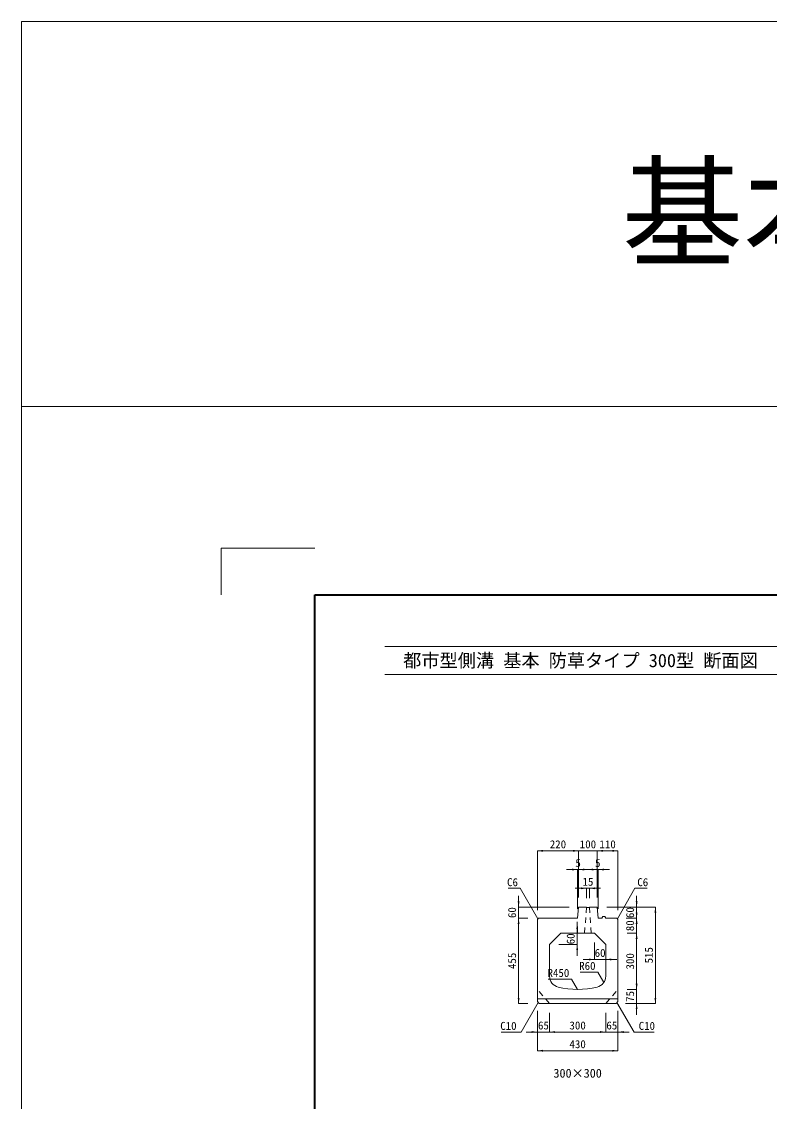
# Model space of a CAD drawing. Units: millimetres at full size, sheet at 1:40. Extents: x -1934 to 44546, y -100881 to -70395.
# Drawn here: x -1934 to 2058, y -76160 to -70395 of the extents above; entities that cross this region are included whole.
import ezdxf
from ezdxf.enums import TextEntityAlignment as Align

# ---------------------------------------------------------------- set-up
doc = ezdxf.new("R2010")
doc.units = ezdxf.units.MM
doc.header["$LTSCALE"] = 40
for name, pattern in [('CHAIN_DOUBLE_DASH', [23.5, 12, -1.5, 3.5, -1.5, 3.5, -1.5]), ('USER1', [1.35, 0.75, -0.6]), ('USER2', [1.35, 0.75, -0.6])]:
    doc.linetypes.add(name, pattern=pattern)
for name, color, linetype, lineweight in [('0_2', 7, 'Continuous', 13), ('Defpoints_3', 7, 'Continuous', 13), ('図枠', 7, 'Continuous', 5), ('寸法線', 7, 'Continuous', 9), ('引出線', 4, 'Continuous', 9), ('排水孔', 30, 'USER2', 9), ('本体', 2, 'Continuous', 13), ('補助線', 8, 'CHAIN_DOUBLE_DASH', 5)]:
    doc.layers.add(name, color=color, linetype=linetype, lineweight=lineweight)
doc.styles.add('ＭＳ ゴシック', font='')
doc.styles.get('ＭＳ ゴシック').set_extended_font_data('MS Gothic')

# ---------------------------------------------------------------- blocks, each defined once
blk = doc.blocks.new('filled_arrow')
at = {"color": 0, "linetype": 'Continuous', "lineweight": -2}
blk.add_solid([(7.5, 1.25), (0, 0), (7.5, -1.25)], dxfattribs=at)

msp = doc.modelspace()

# ---------------------------------------------------------------- linework, layer by layer
at = {"layer": '0_2', "color": 1}
for p, q in [((-1933.8, -70395.21), (-1933.8, -100881.49)), ((-1933.8, -70395.21), (10945.54, -70395.21)), ((-1933.8, -72449.45), (10945.54, -72449.45))]:
    msp.add_line(p, q, dxfattribs=at)
at = {"layer": 'Defpoints_3'}
for p, q in [((-869.13, -73206.16), (-369.13, -73206.16)), ((-869.13, -73456.16), (-869.13, -73206.16))]:
    msp.add_line(p, q, dxfattribs=at)
at = {"layer": '図枠', "lineweight": 40}
for p, q in [((-369.13, -80381.16), (-369.13, -73456.16)), ((-369.13, -73456.16), (9380.87, -73456.16))]:
    msp.add_line(p, q, dxfattribs=at)
at = {"layer": '図枠', "lineweight": 13}
for p, q in [((5.87, -73731.16), (9005.87, -73731.16)), ((5.87, -73881.16), (9005.87, -73881.16))]:
    msp.add_line(p, q, dxfattribs=at)
at = {"layer": '寸法線', "lineweight": 13}
for p, q in [((819.31, -74822.59), (1039.31, -74822.59)), ((819.31, -75138.51), (819.31, -74822.59)), ((979.31, -74822.59), (1199.31, -74822.59)), ((1039.31, -75072.51), (1039.31, -74822.59)), ((1039.31, -75072.51), (1039.31, -74822.59)), ((1249.31, -74822.59), (1139.31, -74822.59)), ((1139.31, -75072.51), (1139.31, -74822.59)), ((1139.31, -75072.51), (1139.31, -74822.59)), ((1249.31, -75138.51), (1249.31, -74822.59)), ((974.31, -74922.59), (1099.31, -74922.59)), ((1034.31, -75132.51), (1034.31, -74922.59)), ((1039.31, -75072.51), (1039.31, -74922.59)), ((1079.31, -74922.59), (1204.31, -74922.59)), ((1139.31, -75072.51), (1139.31, -74922.59)), ((1144.31, -75132.51), (1144.31, -74922.59)), ((719.31, -75242.51), (719.31, -75062.51)), ((1156.81, -75022.64), (1021.81, -75022.64)), ((1081.81, -75075.51), (1081.81, -75022.64)), ((1096.81, -75075.51), (1096.81, -75022.64)), ((1349.31, -75242.51), (1349.31, -75062.51)), ((989.31, -75122.51), (719.31, -75122.51)), ((1189.31, -75122.51), (1449.31, -75122.51)), ((1189.31, -75122.51), (1349.31, -75122.51)), ((1349.31, -75322.51), (1349.31, -75122.51)), ((1449.31, -75122.51), (1449.31, -75637.51)), ((719.31, -75637.51), (719.31, -75182.51)), ((769.31, -75182.51), (719.31, -75182.51)), ((769.31, -75182.51), (719.31, -75182.51)), ((1032.04, -75202.51), (1032.04, -75382.51)), ((1293.31, -75182.51), (1349.31, -75182.51)), ((1293.31, -75182.51), (1349.31, -75182.51)), ((994.31, -75262.51), (1032.04, -75262.51)), ((1299.31, -75262.51), (1349.31, -75262.51)), ((1299.31, -75262.51), (1349.31, -75262.51)), ((1349.31, -75262.51), (1349.31, -75562.51)), ((934.31, -75322.51), (1032.04, -75322.51)), ((1124.31, -75312.51), (1124.31, -75402.51)), ((1064.31, -75402.51), (1244.31, -75402.51)), ((1184.31, -75372.51), (1184.31, -75402.51)), ((1349.31, -75502.51), (1349.31, -75697.51)), ((1299.31, -75562.51), (1349.31, -75562.51)), ((1299.31, -75562.51), (1349.31, -75562.51)), ((769.31, -75637.51), (719.31, -75637.51)), ((1289.31, -75637.51), (1349.31, -75637.51)), ((1289.31, -75637.51), (1449.31, -75637.51)), ((819.31, -75677.51), (819.31, -75789.93)), ((819.31, -75677.51), (819.31, -75889.93)), ((884.31, -75687.51), (884.31, -75789.93)), ((884.31, -75687.51), (884.31, -75789.93)), ((1184.31, -75687.51), (1184.31, -75789.93)), ((1184.31, -75687.51), (1184.31, -75789.93)), ((1249.31, -75677.51), (1249.31, -75789.93)), ((1249.31, -75677.51), (1249.31, -75889.93)), ((759.31, -75789.93), (944.31, -75789.93)), ((884.31, -75789.93), (1184.31, -75789.93)), ((1124.31, -75789.93), (1309.31, -75789.93)), ((819.31, -75889.93), (1249.31, -75889.93))]:
    msp.add_line(p, q, dxfattribs=at)
at = {"layer": '引出線'}
for points in [[(822.31, -75185.51), (728.28, -75022.64), (662.78, -75022.64)], [(1246.31, -75185.51), (1340.35, -75022.64), (1405.85, -75022.64)], [(1034.31, -75562.51), (1002.29, -75507.05), (877.86, -75507.05)], [(1174.44, -75524.97), (1142.41, -75469.5), (1047.22, -75469.5)], [(824.31, -75632.51), (733.43, -75789.93), (625.28, -75789.93)], [(1244.31, -75632.51), (1335.2, -75789.93), (1443.35, -75789.93)]]:
    msp.add_lwpolyline(points, dxfattribs=at)
at = {"layer": '排水孔'}
for p, q in [((1071.31, -75261.51), (1081.81, -75125.51)), ((1107.31, -75261.51), (1096.81, -75125.51))]:
    msp.add_line(p, q, dxfattribs=at)
at = {"layer": '本体'}
for p, q in [((1034.31, -75182.51), (1039.31, -75122.51)), ((1079.31, -75122.51), (1039.31, -75122.51)), ((1079.31, -75122.51), (1081.81, -75125.51)), ((1081.81, -75125.51), (1096.81, -75125.51)), ((1099.31, -75122.51), (1096.81, -75125.51)), ((1139.31, -75122.51), (1099.31, -75122.51)), ((1144.31, -75182.51), (1139.31, -75122.51)), ((1164.31, -75182.51), (1169.31, -75172.51)), ((1169.31, -75172.51), (1179.31, -75172.51)), ((1179.31, -75172.51), (1184.31, -75182.51)), ((819.31, -75188.51), (825.31, -75182.51)), ((819.31, -75188.51), (819.31, -75627.51)), ((825.31, -75182.51), (1034.31, -75182.51)), ((1144.31, -75182.51), (1164.31, -75182.51)), ((1184.31, -75182.51), (1243.31, -75182.51)), ((1243.31, -75182.51), (1249.31, -75188.51)), ((1249.31, -75188.51), (1249.31, -75627.51)), ((884.31, -75322.51), (944.31, -75262.51)), ((944.31, -75262.51), (1124.31, -75262.51)), ((1124.31, -75262.51), (1184.31, -75322.51)), ((884.31, -75322.51), (884.31, -75491.99)), ((1184.31, -75322.51), (1184.31, -75491.99)), ((819.31, -75627.51), (829.31, -75637.51)), ((829.31, -75637.51), (1239.31, -75637.51)), ((1239.31, -75637.51), (1249.31, -75627.51))]:
    msp.add_line(p, q, dxfattribs=at)
at = {"layer": '本体', "linetype": 'USER1', "lineweight": 9}
for p, q in [((884.31, -75637.51), (819.31, -75562.51)), ((1184.31, -75637.51), (1249.31, -75562.51))]:
    msp.add_line(p, q, dxfattribs=at)
at = {"layer": '本体', "lineweight": 9}
msp.add_line((819.31, -75612.51), (1249.31, -75612.51), dxfattribs=at)
at = {"layer": '本体'}
for centre, radius, start, end in [((944.31, -75491.99), 60, 180, 256.65764), ((1124.31, -75491.99), 60, 283.34236, 0), ((1034.31, -75112.51), 450, 256.65764, 283.34236)]:
    msp.add_arc(centre, radius, start, end, dxfattribs=at)
at = {"layer": '補助線', "linetype": 'Continuous', "lineweight": 13}
msp.add_line((1034.31, -75262.51), (1034.31, -75226.96), dxfattribs=at)

# ---------------------------------------------------------------- block references
at = {"layer": '寸法線', "lineweight": 13, "xscale": 4, "yscale": 4}
for p in [(819.31, -74822.59), (1139.31, -74822.59), (1139.31, -74822.59), (1039.31, -74922.59), (1144.31, -74922.59), (1096.81, -75022.64), (1184.31, -75402.51), (884.31, -75789.93), (884.31, -75789.93), (1249.31, -75789.93), (819.31, -75889.93)]:
    msp.add_blockref('filled_arrow', p, dxfattribs=at)
for p, rotation in [((1039.31, -74822.59), 180), ((1039.31, -74822.59), 180), ((1249.31, -74822.59), 180), ((1034.31, -74922.59), 180), ((1139.31, -74922.59), 180), ((1081.81, -75022.64), 180), ((719.31, -75122.51), 90), ((1349.31, -75122.51), 90), ((1349.31, -75182.51), 90), ((1449.31, -75122.51), 270), ((719.31, -75182.51), 270), ((719.31, -75182.51), 270), ((1032.04, -75262.51), 90), ((1349.31, -75182.51), 270), ((1349.31, -75262.51), 270), ((1349.31, -75262.51), 270), ((1032.04, -75322.51), 270), ((1124.31, -75402.51), 180), ((1349.31, -75562.51), 90), ((1349.31, -75562.51), 90), ((719.31, -75637.51), 90), ((1349.31, -75637.51), 270), ((1449.31, -75637.51), 90), ((819.31, -75789.93), 180), ((1184.31, -75789.93), 180), ((1184.31, -75789.93), 180), ((1249.31, -75889.93), 180)]:
    msp.add_blockref('filled_arrow', p, dxfattribs=dict(at, rotation=rotation))
at = {"layer": '引出線'}
for p, xscale, yscale, rotation in [((822.31, -75185.51), 0.16, 0.16, 120), ((1246.31, -75185.51), 0.16, 0.16, 60), ((1034.31, -75562.51), 0.133, 0.133, 120), ((1174.44, -75524.97), 0.133, 0.133, 120), ((824.31, -75632.51), 0.16, 0.16, 240), ((1244.31, -75632.51), 0.16, 0.16, 300)]:
    msp.add_blockref('filled_arrow', p, dxfattribs=dict(at, xscale=xscale, yscale=yscale, rotation=rotation))

# ---------------------------------------------------------------- texts
at = {"layer": '0_2', "style": 'ＭＳ ゴシック'}
for s, height, p in [(' 基本 防草タイプ 300型', 474.7, (4505.87, -71413.6)), ('300×300', 47.47, (1034.31, -76009.93))]:
    msp.add_text(s, height=height, dxfattribs=at).set_placement(p, align=Align.MIDDLE_CENTER)
at = {"layer": '図枠', "style": 'ＭＳ ゴシック'}
msp.add_text('\u3000都市型側溝 基本 防草タイプ 300型 断面図', height=71.21, dxfattribs=at).set_placement((5.87, -73806.16), align=Align.MIDDLE_LEFT)
at = {"layer": '寸法線', "style": 'ＭＳ ゴシック'}
for s, p in [('220', (929.31, -74787.59)), ('100', (1089.31, -74787.59)), ('110', (1194.31, -74787.59)), ('5', (1036.81, -74887.59)), ('5', (1141.81, -74887.59)), ('15', (1089.31, -74987.64)), ('60', (1154.31, -75367.51)), ('65', (851.81, -75754.93)), ('300', (1034.31, -75754.93)), ('65', (1216.81, -75754.93)), ('430', (1034.31, -75854.93))]:
    msp.add_text(s, height=42.72, dxfattribs=at).set_placement(p, align=Align.MIDDLE_CENTER)
for s, p in [('60', (684.31, -75152.51)), ('60', (1314.31, -75152.51)), ('80', (1314.31, -75222.51)), ('60', (997.04, -75292.51)), ('515', (1414.31, -75380.01)), ('455', (684.31, -75410.01)), ('300', (1314.31, -75412.51)), ('75', (1314.31, -75600.01))]:
    msp.add_text(s, height=42.72, rotation=90, dxfattribs=at).set_placement(p, align=Align.MIDDLE_CENTER)
at = {"layer": '引出線', "style": 'ＭＳ ゴシック'}
for s, p in [('C6', (715.78, -74968.64)), ('R450', (989.79, -75453.05)), ('R60', (1129.91, -75415.5)), ('C10', (708.43, -75735.93))]:
    msp.add_text(s, height=42.72, dxfattribs=at).set_placement(p, align=Align.TOP_RIGHT)
for s, p in [('C6', (1352.85, -74968.64)), ('C10', (1360.2, -75735.93))]:
    msp.add_text(s, height=42.72, dxfattribs=at).set_placement(p, align=Align.TOP_LEFT)

doc.saveas('drawing.dxf')
